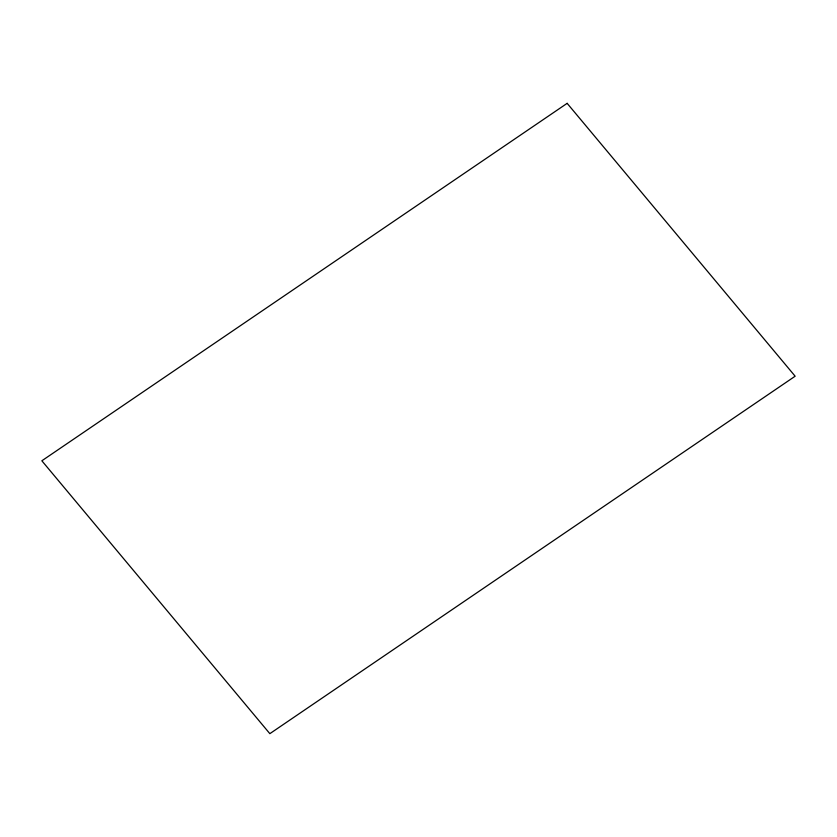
<?xml version="1.0" encoding="UTF-8"?>
<svg xmlns="http://www.w3.org/2000/svg" width="837" height="837" viewBox="0 0 837 837"><rect width="100%" height="100%" fill="white"/><g stroke="black" fill="none" stroke-linecap="round" stroke-linejoin="round"><path stroke-width="1.26" d="M567.151 103.338L41.85 460.789L269.849 733.662L795.15 376.211L567.151 103.338"/></g></svg>
